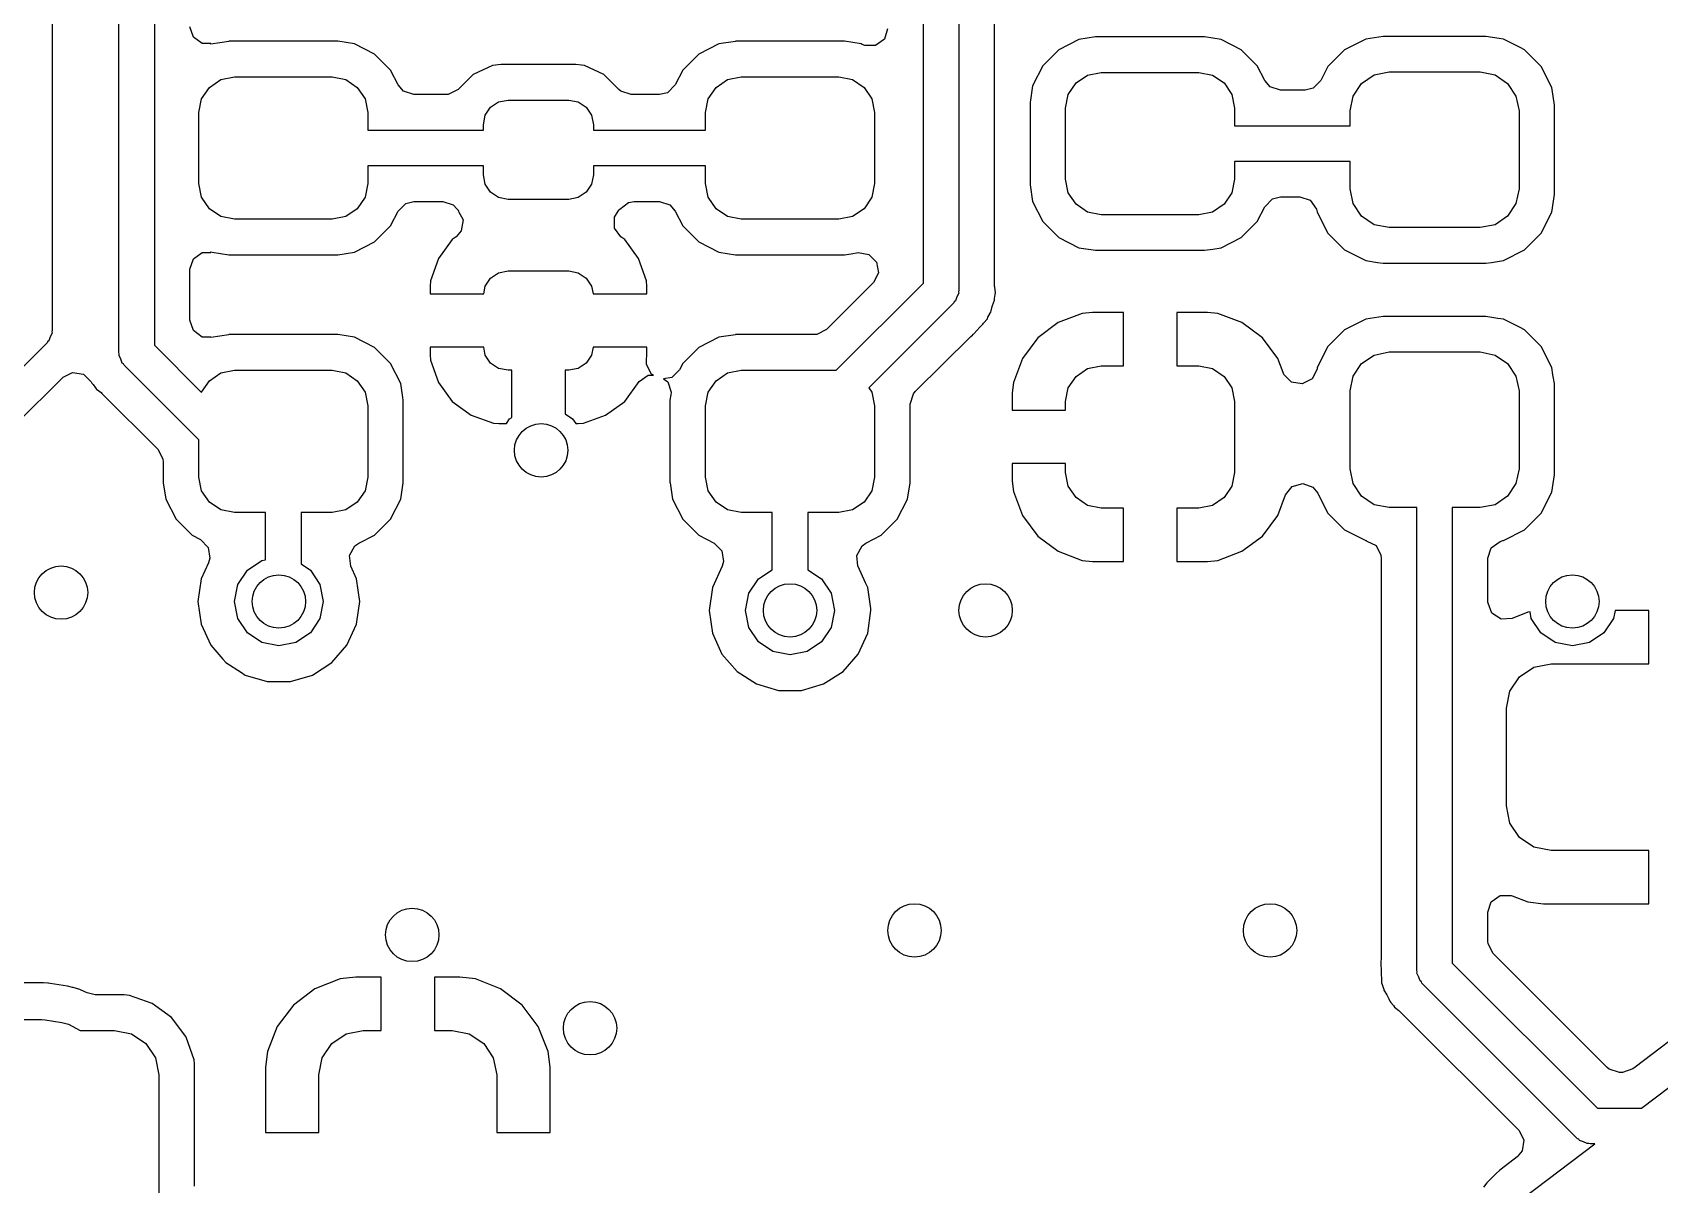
# Model space of a CAD drawing. Extents: x 100.3 to 197.2, y -144.7 to -85.3.
# Drawn here: x 117.84 to 126.99, y -117.53 to -111.05 of the extents above; entities that cross this region are included whole.
import ezdxf

# ---------------------------------------------------------------- set-up
doc = ezdxf.new("R2010")
doc.units = 0
doc.layers.add('BLACK', color=7, linetype='CONTINUOUS')

msp = doc.modelspace()

# ---------------------------------------------------------------- linework, layer by layer
at = {"layer": 'BLACK', "linetype": 'CONTINUOUS'}
for p, q in [((117.95, -110.6), (117.95, -112.725)), ((118.325, -112.85), (118.325, -110.65)), ((118.525, -110.691), (118.525, -112.809)), ((122.85, -112.459), (122.85, -110.716)), ((123.05, -110.675), (123.05, -112.5)), ((123.25, -111.907), (123.25, -110.74)), ((118.744, -111.077), (118.725, -111.018)), ((118.794, -111.113), (118.744, -111.077)), ((122.631, -111.087), (122.581, -111.123)), ((122.649, -111.029), (122.631, -111.087)), ((123.818, -111.075), (123.725, -111.089)), ((124.432, -111.075), (123.818, -111.075)), ((123.818, -111.075), (123.818, -111.075)), ((124.525, -111.089), (124.432, -111.075)), ((125.436, -111.072), (125.338, -111.088)), ((126.014, -111.072), (125.436, -111.072)), ((125.436, -111.072), (125.436, -111.072)), ((126.088, -111.084), (126.014, -111.072)), ((126.014, -111.072), (126.014, -111.072)), ((126.112, -111.088), (126.088, -111.084)), ((118.842, -111.113), (118.794, -111.113)), ((118.943, -111.1), (118.842, -111.116)), ((118.842, -111.116), (118.842, -111.113)), ((119.557, -111.099), (118.943, -111.099)), ((118.943, -111.099), (118.943, -111.1)), ((119.65, -111.114), (119.557, -111.099)), ((119.763, -111.172), (119.65, -111.114)), ((119.65, -111.114), (119.65, -111.114)), ((119.853, -111.262), (119.763, -111.172)), ((121.587, -111.172), (121.497, -111.262)), ((121.7, -111.114), (121.587, -111.172)), ((121.587, -111.172), (121.587, -111.172)), ((121.587, -111.172), (121.587, -111.172)), ((121.793, -111.1), (121.7, -111.114)), ((121.7, -111.114), (121.7, -111.114)), ((122.407, -111.099), (121.793, -111.099)), ((121.793, -111.099), (121.793, -111.1)), ((122.5, -111.114), (122.407, -111.099)), ((122.506, -111.117), (122.5, -111.114)), ((122.5, -111.114), (122.5, -111.114)), ((122.52, -111.123), (122.506, -111.117)), ((122.581, -111.123), (122.52, -111.123)), ((123.612, -111.147), (123.522, -111.237)), ((123.725, -111.089), (123.612, -111.147)), ((123.725, -111.089), (123.725, -111.089)), ((124.638, -111.147), (124.525, -111.089)), ((124.525, -111.089), (124.525, -111.089)), ((124.728, -111.237), (124.638, -111.147)), ((125.219, -111.148), (125.125, -111.242)), ((125.338, -111.088), (125.219, -111.148)), ((125.219, -111.148), (125.219, -111.148)), ((125.219, -111.148), (125.219, -111.148)), ((125.338, -111.088), (125.338, -111.088)), ((126.21, -111.137), (126.112, -111.088)), ((126.112, -111.088), (126.112, -111.088)), ((126.231, -111.148), (126.21, -111.137)), ((126.325, -111.242), (126.231, -111.148)), ((119.896, -111.345), (119.853, -111.262)), ((120.426, -111.236), (120.317, -111.287)), ((120.475, -111.23), (120.426, -111.236)), ((120.426, -111.236), (120.426, -111.236)), ((120.895, -111.23), (120.475, -111.23)), ((120.475, -111.23), (120.475, -111.23)), ((120.928, -111.234), (120.895, -111.23)), ((120.895, -111.23), (120.895, -111.23)), ((120.944, -111.236), (120.928, -111.234)), ((121.053, -111.287), (120.944, -111.236)), ((120.944, -111.236), (120.944, -111.236)), ((121.497, -111.262), (121.454, -111.345)), ((123.522, -111.237), (123.464, -111.35)), ((124.771, -111.32), (124.728, -111.237)), ((125.125, -111.242), (125.085, -111.32)), ((126.385, -111.36), (126.325, -111.242)), ((118.79, -111.423), (118.834, -111.359)), ((118.834, -111.359), (118.898, -111.315)), ((118.898, -111.315), (118.975, -111.3)), ((118.975, -111.3), (119.525, -111.3)), ((119.525, -111.3), (119.602, -111.315)), ((119.602, -111.315), (119.666, -111.359)), ((119.666, -111.359), (119.71, -111.423)), ((119.926, -111.381), (119.896, -111.345)), ((120.317, -111.287), (120.233, -111.371)), ((120.317, -111.287), (120.317, -111.287)), ((120.317, -111.287), (120.317, -111.287)), ((121.137, -111.371), (121.053, -111.287)), ((121.053, -111.287), (121.053, -111.287)), ((121.053, -111.287), (121.053, -111.287)), ((121.454, -111.345), (121.411, -111.389)), ((121.64, -111.423), (121.684, -111.359)), ((121.684, -111.359), (121.748, -111.315)), ((121.748, -111.315), (121.825, -111.3)), ((121.825, -111.3), (122.375, -111.3)), ((122.375, -111.3), (122.452, -111.315)), ((122.452, -111.315), (122.516, -111.359)), ((122.516, -111.359), (122.56, -111.423)), ((123.464, -111.35), (123.45, -111.443)), ((123.665, -111.398), (123.709, -111.334)), ((123.709, -111.334), (123.773, -111.29)), ((123.773, -111.29), (123.85, -111.275)), ((123.85, -111.275), (124.4, -111.275)), ((124.4, -111.275), (124.477, -111.29)), ((124.477, -111.29), (124.541, -111.334)), ((124.541, -111.334), (124.585, -111.398)), ((124.801, -111.356), (124.771, -111.32)), ((124.859, -111.374), (124.801, -111.356)), ((125.085, -111.32), (125.042, -111.364)), ((125.267, -111.408), (125.314, -111.337)), ((125.314, -111.337), (125.385, -111.289)), ((125.385, -111.289), (125.469, -111.272)), ((125.469, -111.272), (125.981, -111.272)), ((125.981, -111.272), (126.065, -111.289)), ((126.065, -111.289), (126.136, -111.337)), ((126.136, -111.337), (126.183, -111.408)), ((126.392, -111.408), (126.385, -111.36)), ((118.775, -111.5), (118.79, -111.423)), ((119.71, -111.423), (119.725, -111.5)), ((119.984, -111.399), (119.926, -111.381)), ((120.163, -111.399), (119.984, -111.399)), ((120.178, -111.398), (120.163, -111.399)), ((120.233, -111.371), (120.178, -111.398)), ((120.416, -111.471), (120.461, -111.441)), ((120.461, -111.441), (120.515, -111.43)), ((120.515, -111.43), (120.855, -111.43)), ((120.855, -111.43), (120.909, -111.441)), ((120.909, -111.441), (120.954, -111.471)), ((121.149, -111.381), (121.137, -111.371)), ((121.207, -111.399), (121.149, -111.381)), ((121.366, -111.399), (121.207, -111.399)), ((121.411, -111.389), (121.366, -111.399)), ((121.625, -111.5), (121.64, -111.423)), ((122.56, -111.423), (122.575, -111.5)), ((123.45, -111.443), (123.45, -111.907)), ((123.65, -111.475), (123.665, -111.398)), ((124.585, -111.398), (124.6, -111.475)), ((124.997, -111.374), (124.859, -111.374)), ((125.042, -111.364), (124.997, -111.374)), ((125.25, -111.491), (125.267, -111.408)), ((126.183, -111.408), (126.2, -111.491)), ((126.4, -111.458), (126.392, -111.408)), ((118.775, -111.9), (118.775, -111.5)), ((119.725, -111.5), (119.725, -111.6)), ((120.375, -111.57), (120.386, -111.516)), ((120.386, -111.516), (120.416, -111.471)), ((120.954, -111.471), (120.984, -111.516)), ((120.984, -111.516), (120.995, -111.57)), ((121.625, -111.6), (121.625, -111.5)), ((122.575, -111.5), (122.575, -111.9)), ((123.65, -111.875), (123.65, -111.475)), ((124.6, -111.475), (124.6, -111.575)), ((125.25, -111.575), (125.25, -111.491)), ((126.2, -111.491), (126.2, -111.929)), ((126.4, -111.962), (126.4, -111.458)), ((126.4, -111.458), (126.4, -111.458)), ((119.725, -111.6), (120.375, -111.6)), ((120.375, -111.6), (120.375, -111.57)), ((120.995, -111.57), (120.995, -111.6)), ((120.995, -111.6), (121.625, -111.6)), ((124.6, -111.575), (125.25, -111.575)), ((120.375, -111.8), (119.725, -111.8)), ((119.725, -111.8), (119.725, -111.9)), ((120.375, -111.85), (120.375, -111.8)), ((121.625, -111.8), (120.995, -111.8)), ((120.995, -111.8), (120.995, -111.85)), ((121.625, -111.9), (121.625, -111.8)), ((125.25, -111.775), (124.6, -111.775)), ((124.6, -111.775), (124.6, -111.875)), ((125.25, -111.929), (125.25, -111.775)), ((118.79, -111.977), (118.775, -111.9)), ((119.725, -111.9), (119.71, -111.977)), ((120.386, -111.904), (120.375, -111.85)), ((120.416, -111.949), (120.386, -111.904)), ((120.984, -111.904), (120.954, -111.949)), ((120.995, -111.85), (120.984, -111.904)), ((121.64, -111.977), (121.625, -111.9)), ((122.575, -111.9), (122.56, -111.977)), ((123.25, -112.476), (123.25, -111.907)), ((123.45, -111.907), (123.464, -112)), ((123.45, -111.907), (123.45, -111.907)), ((123.665, -111.952), (123.65, -111.875)), ((124.6, -111.875), (124.585, -111.952)), ((118.834, -112.041), (118.79, -111.977)), ((119.71, -111.977), (119.666, -112.041)), ((119.939, -112.011), (119.984, -112)), ((119.984, -112), (120.147, -112)), ((120.147, -112), (120.205, -112.019)), ((120.461, -111.979), (120.416, -111.949)), ((120.515, -111.99), (120.461, -111.979)), ((120.855, -111.99), (120.515, -111.99)), ((120.909, -111.979), (120.855, -111.99)), ((120.954, -111.949), (120.909, -111.979)), ((121.191, -112.006), (121.223, -112)), ((121.223, -112), (121.366, -112)), ((121.366, -112), (121.424, -112.019)), ((121.684, -112.041), (121.64, -111.977)), ((122.56, -111.977), (122.516, -112.041)), ((123.464, -112), (123.464, -112)), ((123.464, -112), (123.522, -112.113)), ((123.709, -112.016), (123.665, -111.952)), ((124.585, -111.952), (124.541, -112.016)), ((124.771, -112.03), (124.814, -111.986)), ((124.814, -111.986), (124.859, -111.975)), ((124.859, -111.975), (124.967, -111.975)), ((124.967, -111.975), (125.025, -111.994)), ((125.025, -111.994), (125.061, -112.044)), ((125.267, -112.012), (125.25, -111.929)), ((126.2, -111.929), (126.183, -112.012)), ((126.385, -112.06), (126.4, -111.962)), ((118.898, -112.085), (118.834, -112.041)), ((118.975, -112.1), (118.898, -112.085)), ((119.602, -112.085), (119.525, -112.1)), ((119.666, -112.041), (119.602, -112.085)), ((119.853, -112.138), (119.896, -112.055)), ((119.896, -112.055), (119.939, -112.011)), ((120.205, -112.019), (120.228, -112.043)), ((120.228, -112.043), (120.232, -112.048)), ((120.232, -112.048), (120.232, -112.048)), ((120.232, -112.048), (120.232, -112.048)), ((120.232, -112.048), (120.233, -112.05)), ((120.233, -112.05), (120.234, -112.052)), ((120.234, -112.052), (120.237, -112.055)), ((120.237, -112.055), (120.236, -112.056)), ((120.236, -112.056), (120.261, -112.104)), ((121.112, -112.15), (121.113, -112.088)), ((121.113, -112.088), (121.133, -112.055)), ((121.133, -112.055), (121.133, -112.055)), ((121.133, -112.055), (121.134, -112.055)), ((121.134, -112.055), (121.137, -112.05)), ((121.137, -112.05), (121.138, -112.048)), ((121.138, -112.048), (121.142, -112.043)), ((121.138, -112.048), (121.138, -112.048)), ((121.138, -112.048), (121.138, -112.048)), ((121.142, -112.043), (121.191, -112.006)), ((121.424, -112.019), (121.454, -112.055)), ((121.454, -112.055), (121.497, -112.138)), ((121.748, -112.085), (121.684, -112.041)), ((121.825, -112.1), (121.748, -112.085)), ((122.452, -112.085), (122.375, -112.1)), ((122.516, -112.041), (122.452, -112.085)), ((123.773, -112.06), (123.709, -112.016)), ((123.85, -112.075), (123.773, -112.06)), ((124.4, -112.075), (123.85, -112.075)), ((124.477, -112.06), (124.4, -112.075)), ((124.541, -112.016), (124.477, -112.06)), ((124.728, -112.113), (124.771, -112.03)), ((125.061, -112.044), (125.065, -112.059)), ((125.065, -112.059), (125.065, -112.06)), ((125.065, -112.06), (125.065, -112.06)), ((125.065, -112.06), (125.065, -112.06)), ((125.065, -112.06), (125.125, -112.178)), ((125.314, -112.083), (125.267, -112.012)), ((125.385, -112.131), (125.314, -112.083)), ((126.136, -112.083), (126.065, -112.131)), ((126.183, -112.012), (126.136, -112.083)), ((126.325, -112.178), (126.385, -112.06)), ((119.525, -112.1), (118.975, -112.1)), ((119.763, -112.228), (119.853, -112.138)), ((120.251, -112.165), (120.222, -112.199)), ((120.261, -112.104), (120.251, -112.165)), ((121.148, -112.199), (121.112, -112.15)), ((121.497, -112.138), (121.587, -112.228)), ((122.375, -112.1), (121.825, -112.1)), ((123.522, -112.113), (123.612, -112.203)), ((124.638, -112.203), (124.728, -112.113)), ((125.125, -112.178), (125.219, -112.272)), ((125.469, -112.147), (125.385, -112.131)), ((125.981, -112.147), (125.469, -112.147)), ((126.065, -112.131), (125.981, -112.147)), ((126.231, -112.272), (126.325, -112.178)), ((119.65, -112.286), (119.763, -112.228)), ((120.2, -112.215), (120.122, -112.322)), ((120.222, -112.199), (120.2, -112.215)), ((120.2, -112.215), (120.2, -112.215)), ((121.17, -112.215), (121.148, -112.199)), ((121.248, -112.322), (121.17, -112.215)), ((121.17, -112.215), (121.17, -112.215)), ((121.587, -112.228), (121.7, -112.286)), ((123.612, -112.203), (123.725, -112.261)), ((123.725, -112.261), (123.818, -112.275)), ((123.818, -112.275), (124.432, -112.275)), ((124.432, -112.275), (124.478, -112.268)), ((124.432, -112.275), (124.432, -112.275)), ((124.432, -112.275), (124.432, -112.275)), ((124.478, -112.268), (124.525, -112.261)), ((124.525, -112.261), (124.638, -112.203)), ((124.525, -112.261), (124.525, -112.261)), ((124.525, -112.261), (124.525, -112.261)), ((125.219, -112.272), (125.338, -112.332)), ((126.112, -112.332), (126.231, -112.272)), ((118.725, -112.382), (118.744, -112.323)), ((118.744, -112.323), (118.794, -112.287)), ((118.794, -112.287), (118.842, -112.287)), ((118.842, -112.287), (118.842, -112.284)), ((118.842, -112.284), (118.85, -112.286)), ((118.85, -112.286), (118.85, -112.286)), ((118.85, -112.286), (118.943, -112.3)), ((118.943, -112.3), (119.557, -112.3)), ((119.557, -112.3), (119.603, -112.293)), ((119.557, -112.3), (119.557, -112.3)), ((119.557, -112.3), (119.557, -112.3)), ((119.603, -112.293), (119.65, -112.286)), ((119.65, -112.286), (119.65, -112.286)), ((119.65, -112.286), (119.65, -112.286)), ((120.122, -112.322), (120.078, -112.447)), ((121.292, -112.447), (121.248, -112.322)), ((121.7, -112.286), (121.793, -112.3)), ((121.793, -112.3), (122.407, -112.3)), ((122.407, -112.3), (122.443, -112.295)), ((122.407, -112.3), (122.407, -112.3)), ((122.407, -112.3), (122.407, -112.3)), ((122.443, -112.295), (122.483, -112.288)), ((122.483, -112.288), (122.544, -112.298)), ((122.544, -112.298), (122.587, -112.341)), ((122.587, -112.341), (122.597, -112.402)), ((125.338, -112.332), (125.404, -112.343)), ((125.404, -112.343), (125.436, -112.348)), ((125.436, -112.348), (125.436, -112.348)), ((125.436, -112.348), (126.014, -112.348)), ((126.014, -112.348), (126.046, -112.343)), ((126.046, -112.343), (126.112, -112.332)), ((118.725, -112.668), (118.725, -112.382)), ((120.078, -112.447), (120.075, -112.477)), ((120.386, -112.476), (120.416, -112.431)), ((120.416, -112.431), (120.461, -112.401)), ((120.461, -112.401), (120.515, -112.39)), ((120.515, -112.39), (120.855, -112.39)), ((120.855, -112.39), (120.909, -112.401)), ((120.909, -112.401), (120.954, -112.431)), ((120.954, -112.431), (120.984, -112.476)), ((121.295, -112.477), (121.292, -112.447)), ((121.292, -112.447), (121.292, -112.447)), ((122.569, -112.456), (122.305, -112.721)), ((122.359, -112.95), (122.85, -112.459)), ((122.597, -112.402), (122.569, -112.456)), ((120.075, -112.477), (120.075, -112.52)), ((120.075, -112.52), (120.075, -112.52)), ((120.075, -112.52), (120.377, -112.52)), ((120.377, -112.52), (120.386, -112.476)), ((120.984, -112.476), (120.993, -112.52)), ((120.993, -112.52), (121.295, -112.52)), ((121.295, -112.52), (121.295, -112.477)), ((121.295, -112.52), (121.295, -112.52)), ((123.038, -112.537), (123.031, -112.559)), ((123.049, -112.516), (123.038, -112.537)), ((123.05, -112.5), (123.048, -112.508)), ((123.048, -112.508), (123.049, -112.516)), ((123.251, -112.483), (123.25, -112.476)), ((123.25, -112.546), (123.253, -112.524)), ((123.25, -112.556), (123.25, -112.546)), ((123.255, -112.514), (123.251, -112.483)), ((123.253, -112.524), (123.255, -112.514)), ((123.021, -112.571), (122.543, -113.048)), ((123.024, -112.564), (123.021, -112.571)), ((123.031, -112.559), (123.024, -112.564)), ((123.213, -112.652), (123.224, -112.632)), ((123.224, -112.631), (123.23, -112.623)), ((123.224, -112.632), (123.224, -112.631)), ((123.23, -112.623), (123.237, -112.592)), ((123.237, -112.592), (123.239, -112.586)), ((123.239, -112.586), (123.25, -112.556)), ((123.743, -112.631), (123.608, -112.682)), ((123.802, -112.625), (123.743, -112.631)), ((123.743, -112.631), (123.743, -112.631)), ((123.975, -112.625), (123.802, -112.625)), ((123.975, -112.925), (123.975, -112.625)), ((123.975, -112.625), (123.975, -112.625)), ((124.448, -112.625), (124.275, -112.625)), ((124.275, -112.625), (124.275, -112.625)), ((124.275, -112.625), (124.275, -112.925)), ((124.507, -112.631), (124.448, -112.625)), ((124.642, -112.682), (124.507, -112.631)), ((124.507, -112.631), (124.507, -112.631)), ((117.95, -112.725), (117.948, -112.733)), ((117.948, -112.733), (117.949, -112.741)), ((118.744, -112.727), (118.725, -112.668)), ((118.794, -112.763), (118.744, -112.727)), ((122.305, -112.721), (122.25, -112.748)), ((123.134, -112.744), (123.167, -112.708)), ((123.167, -112.708), (123.168, -112.707)), ((123.168, -112.707), (123.182, -112.693)), ((123.182, -112.693), (123.184, -112.69)), ((123.184, -112.69), (123.188, -112.684)), ((123.188, -112.684), (123.21, -112.661)), ((123.21, -112.661), (123.213, -112.652)), ((123.608, -112.682), (123.493, -112.768)), ((123.608, -112.682), (123.608, -112.682)), ((124.757, -112.768), (124.642, -112.682)), ((124.642, -112.682), (124.642, -112.682)), ((125.219, -112.723), (125.125, -112.817)), ((125.338, -112.663), (125.219, -112.723)), ((125.436, -112.647), (125.338, -112.663)), ((125.338, -112.663), (125.338, -112.663)), ((126.014, -112.647), (125.436, -112.647)), ((125.436, -112.647), (125.436, -112.647)), ((126.081, -112.658), (126.014, -112.647)), ((126.014, -112.647), (126.014, -112.647)), ((126.112, -112.663), (126.081, -112.658)), ((126.206, -112.71), (126.112, -112.663)), ((126.112, -112.663), (126.112, -112.663)), ((126.231, -112.723), (126.206, -112.71)), ((126.206, -112.71), (126.206, -112.71)), ((126.325, -112.817), (126.231, -112.723)), ((117.921, -112.796), (117.515, -113.201)), ((117.924, -112.789), (117.921, -112.796)), ((117.931, -112.784), (117.924, -112.789)), ((117.938, -112.762), (117.931, -112.784)), ((117.949, -112.741), (117.938, -112.762)), ((118.525, -112.809), (118.79, -113.074)), ((118.842, -112.763), (118.794, -112.763)), ((118.943, -112.75), (118.842, -112.766)), ((118.842, -112.766), (118.842, -112.763)), ((119.557, -112.749), (118.943, -112.749)), ((118.943, -112.749), (118.943, -112.75)), ((119.65, -112.764), (119.557, -112.749)), ((119.763, -112.822), (119.65, -112.764)), ((119.65, -112.764), (119.65, -112.764)), ((119.804, -112.863), (119.763, -112.822)), ((120.377, -112.82), (120.075, -112.82)), ((120.075, -112.82), (120.075, -112.82)), ((120.075, -112.82), (120.075, -112.863)), ((120.386, -112.864), (120.377, -112.82)), ((120.993, -112.82), (120.984, -112.864)), ((121.295, -112.82), (120.993, -112.82)), ((121.295, -112.863), (121.295, -112.82)), ((121.295, -112.82), (121.295, -112.82)), ((121.587, -112.822), (121.497, -112.912)), ((121.7, -112.764), (121.587, -112.822)), ((121.793, -112.75), (121.7, -112.764)), ((121.7, -112.764), (121.7, -112.764)), ((122.235, -112.749), (121.793, -112.749)), ((121.793, -112.749), (121.793, -112.75)), ((122.25, -112.748), (122.235, -112.749)), ((122.804, -113.07), (123.116, -112.759)), ((123.116, -112.759), (123.128, -112.75)), ((123.127, -112.749), (123.134, -112.744)), ((123.128, -112.75), (123.127, -112.749)), ((123.134, -112.744), (123.134, -112.744)), ((123.493, -112.768), (123.407, -112.883)), ((123.493, -112.768), (123.493, -112.768)), ((124.843, -112.883), (124.757, -112.768)), ((124.757, -112.768), (124.757, -112.768)), ((125.125, -112.817), (125.065, -112.935)), ((126.385, -112.935), (126.325, -112.817)), ((118.327, -112.858), (118.325, -112.85)), ((118.326, -112.866), (118.327, -112.858)), ((118.337, -112.887), (118.326, -112.866)), ((118.344, -112.909), (118.337, -112.887)), ((118.351, -112.914), (118.344, -112.909)), ((118.354, -112.921), (118.351, -112.914)), ((119.853, -112.912), (119.804, -112.863)), ((119.911, -113.025), (119.853, -112.912)), ((120.075, -112.863), (120.078, -112.893)), ((120.078, -112.893), (120.078, -112.893)), ((120.078, -112.893), (120.122, -113.018)), ((120.416, -112.909), (120.386, -112.864)), ((120.461, -112.939), (120.416, -112.909)), ((120.954, -112.909), (120.909, -112.939)), ((120.984, -112.864), (120.954, -112.909)), ((121.292, -112.893), (121.295, -112.863)), ((121.293, -112.917), (121.292, -112.893)), ((121.321, -112.972), (121.293, -112.917)), ((121.295, -112.863), (121.295, -112.863)), ((121.497, -112.912), (121.479, -112.947)), ((123.407, -112.883), (123.356, -113.018)), ((123.407, -112.883), (123.407, -112.883)), ((124.873, -112.963), (124.843, -112.883)), ((124.843, -112.883), (124.843, -112.883)), ((125.267, -112.983), (125.314, -112.912)), ((125.314, -112.912), (125.385, -112.864)), ((125.385, -112.864), (125.469, -112.847)), ((125.469, -112.847), (125.981, -112.847)), ((125.981, -112.847), (126.065, -112.864)), ((126.065, -112.864), (126.136, -112.912)), ((126.136, -112.912), (126.183, -112.983)), ((117.744, -113.255), (118.011, -112.989)), ((118.011, -112.989), (118.065, -112.962)), ((118.065, -112.962), (118.126, -112.971)), ((118.126, -112.971), (118.169, -113.014)), ((118.775, -113.341), (118.354, -112.921)), ((118.834, -113.009), (118.898, -112.965)), ((118.898, -112.965), (118.975, -112.95)), ((118.975, -112.95), (119.525, -112.95)), ((119.525, -112.95), (119.602, -112.965)), ((119.602, -112.965), (119.666, -113.009)), ((120.515, -112.95), (120.461, -112.939)), ((120.535, -112.95), (120.515, -112.95)), ((120.535, -113.215), (120.535, -112.95)), ((120.855, -112.95), (120.835, -112.95)), ((120.835, -112.95), (120.835, -113.195)), ((120.909, -112.939), (120.855, -112.95)), ((121.252, -113.013), (121.302, -112.977)), ((121.302, -112.977), (121.332, -112.978)), ((121.332, -112.978), (121.321, -112.972)), ((121.436, -112.99), (121.389, -112.997)), ((121.389, -112.997), (121.412, -113.014)), ((121.479, -112.947), (121.436, -112.99)), ((121.684, -113.009), (121.748, -112.965)), ((121.748, -112.965), (121.825, -112.95)), ((121.825, -112.95), (122.359, -112.95)), ((123.665, -113.048), (123.709, -112.984)), ((123.709, -112.984), (123.773, -112.94)), ((123.773, -112.94), (123.85, -112.925)), ((123.85, -112.925), (123.975, -112.925)), ((124.275, -112.925), (124.4, -112.925)), ((124.4, -112.925), (124.477, -112.94)), ((124.477, -112.94), (124.541, -112.984)), ((124.541, -112.984), (124.585, -113.048)), ((124.878, -112.973), (124.873, -112.963)), ((124.921, -113.016), (124.878, -112.973)), ((125.036, -112.998), (124.981, -113.026)), ((125.064, -112.944), (125.036, -112.998)), ((125.065, -112.935), (125.064, -112.944)), ((125.065, -112.935), (125.065, -112.935)), ((125.25, -113.066), (125.267, -112.983)), ((126.183, -112.983), (126.2, -113.066)), ((126.391, -112.976), (126.385, -112.935)), ((126.399, -113.025), (126.391, -112.976)), ((118.169, -113.014), (118.171, -113.019)), ((118.171, -113.019), (118.173, -113.023)), ((118.173, -113.023), (118.18, -113.03)), ((118.18, -113.03), (118.194, -113.048)), ((118.194, -113.048), (118.198, -113.054)), ((118.198, -113.054), (118.199, -113.056)), ((118.199, -113.056), (118.225, -113.075)), ((118.225, -113.075), (118.23, -113.08)), ((118.23, -113.08), (118.546, -113.395)), ((118.79, -113.073), (118.834, -113.009)), ((118.79, -113.074), (118.79, -113.073)), ((119.666, -113.009), (119.71, -113.073)), ((119.71, -113.073), (119.725, -113.15)), ((119.923, -113.103), (119.911, -113.025)), ((119.911, -113.025), (119.911, -113.025)), ((119.911, -113.025), (119.911, -113.025)), ((120.122, -113.018), (120.2, -113.125)), ((121.17, -113.125), (121.252, -113.013)), ((121.412, -113.014), (121.431, -113.073)), ((121.429, -113.087), (121.424, -113.118)), ((121.431, -113.073), (121.429, -113.087)), ((121.625, -113.15), (121.64, -113.073)), ((121.64, -113.073), (121.684, -113.009)), ((122.543, -113.048), (122.56, -113.073)), ((122.56, -113.073), (122.575, -113.15)), ((122.775, -113.14), (122.794, -113.082)), ((122.794, -113.082), (122.804, -113.07)), ((123.356, -113.018), (123.35, -113.077)), ((123.35, -113.077), (123.35, -113.175)), ((123.356, -113.018), (123.356, -113.018)), ((123.65, -113.125), (123.665, -113.048)), ((124.585, -113.048), (124.6, -113.125)), ((124.981, -113.026), (124.921, -113.016)), ((125.25, -113.504), (125.25, -113.066)), ((126.2, -113.066), (126.2, -113.504)), ((126.4, -113.033), (126.399, -113.025)), ((126.4, -113.047), (126.4, -113.033)), ((126.4, -113.537), (126.4, -113.047)), ((119.725, -113.15), (119.725, -113.55)), ((119.925, -113.118), (119.923, -113.103)), ((119.925, -113.582), (119.925, -113.118)), ((120.2, -113.125), (120.2, -113.125)), ((120.2, -113.125), (120.307, -113.203)), ((121.063, -113.203), (121.17, -113.125)), ((121.17, -113.125), (121.17, -113.125)), ((121.424, -113.118), (121.424, -113.582)), ((121.625, -113.55), (121.625, -113.15)), ((122.575, -113.15), (122.575, -113.55)), ((122.775, -113.175), (122.775, -113.14)), ((122.775, -113.573), (122.775, -113.175)), ((123.35, -113.175), (123.65, -113.175)), ((123.35, -113.175), (123.35, -113.175)), ((123.65, -113.175), (123.65, -113.125)), ((124.6, -113.125), (124.6, -113.525)), ((120.307, -113.203), (120.432, -113.247)), ((120.432, -113.247), (120.462, -113.25)), ((120.462, -113.25), (120.505, -113.25)), ((120.505, -113.25), (120.523, -113.223)), ((120.523, -113.223), (120.535, -113.215)), ((120.835, -113.195), (120.877, -113.223)), ((120.877, -113.223), (120.895, -113.25)), ((120.895, -113.25), (120.908, -113.25)), ((120.908, -113.25), (120.938, -113.247)), ((120.938, -113.247), (121.063, -113.203)), ((120.938, -113.247), (120.938, -113.247)), ((118.775, -113.55), (118.775, -113.341)), ((118.546, -113.395), (118.573, -113.45)), ((118.573, -113.45), (118.575, -113.465)), ((118.575, -113.465), (118.575, -113.582)), ((118.79, -113.627), (118.775, -113.55)), ((119.725, -113.55), (119.71, -113.627)), ((121.64, -113.627), (121.625, -113.55)), ((122.575, -113.55), (122.56, -113.627)), ((123.65, -113.475), (123.35, -113.475)), ((123.35, -113.475), (123.35, -113.475)), ((123.35, -113.475), (123.35, -113.573)), ((123.65, -113.525), (123.65, -113.475)), ((123.665, -113.602), (123.65, -113.525)), ((124.6, -113.525), (124.585, -113.602)), ((125.267, -113.587), (125.25, -113.504)), ((126.2, -113.504), (126.183, -113.587)), ((126.385, -113.635), (126.4, -113.537)), ((118.575, -113.582), (118.575, -113.582)), ((118.575, -113.582), (118.589, -113.675)), ((118.834, -113.691), (118.79, -113.627)), ((119.71, -113.627), (119.666, -113.691)), ((119.911, -113.675), (119.925, -113.582)), ((121.424, -113.582), (121.425, -113.582)), ((121.425, -113.582), (121.439, -113.675)), ((121.684, -113.691), (121.64, -113.627)), ((122.56, -113.627), (122.516, -113.691)), ((122.761, -113.675), (122.775, -113.582)), ((122.775, -113.582), (122.775, -113.573)), ((123.35, -113.573), (123.35, -113.573)), ((123.35, -113.573), (123.356, -113.632)), ((123.356, -113.632), (123.356, -113.632)), ((123.356, -113.632), (123.407, -113.767)), ((123.709, -113.666), (123.665, -113.602)), ((124.585, -113.602), (124.541, -113.666)), ((124.887, -113.651), (124.925, -113.603)), ((124.925, -113.603), (124.984, -113.586)), ((124.984, -113.586), (125.041, -113.608)), ((125.041, -113.608), (125.068, -113.64)), ((125.068, -113.64), (125.084, -113.672)), ((125.314, -113.658), (125.267, -113.587)), ((126.183, -113.587), (126.136, -113.658)), ((126.325, -113.753), (126.385, -113.635)), ((118.589, -113.675), (118.589, -113.675)), ((118.589, -113.675), (118.647, -113.788)), ((118.898, -113.735), (118.834, -113.691)), ((118.975, -113.75), (118.898, -113.735)), ((119.602, -113.735), (119.525, -113.75)), ((119.666, -113.691), (119.602, -113.735)), ((119.853, -113.788), (119.911, -113.675)), ((121.439, -113.675), (121.439, -113.675)), ((121.439, -113.675), (121.497, -113.788)), ((121.748, -113.735), (121.684, -113.691)), ((121.825, -113.75), (121.748, -113.735)), ((122.452, -113.735), (122.375, -113.75)), ((122.516, -113.691), (122.452, -113.735)), ((122.703, -113.788), (122.761, -113.675)), ((123.773, -113.71), (123.709, -113.666)), ((123.85, -113.725), (123.773, -113.71)), ((123.975, -113.725), (123.85, -113.725)), ((123.975, -114.025), (123.975, -113.725)), ((124.4, -113.725), (124.275, -113.725)), ((124.275, -113.725), (124.275, -114.025)), ((124.477, -113.71), (124.4, -113.725)), ((124.541, -113.666), (124.477, -113.71)), ((124.843, -113.767), (124.887, -113.651)), ((125.084, -113.672), (125.125, -113.753)), ((125.385, -113.706), (125.314, -113.658)), ((125.469, -113.722), (125.385, -113.706)), ((125.625, -113.722), (125.469, -113.722)), ((125.625, -116.325), (125.625, -113.722)), ((125.981, -113.722), (125.825, -113.722)), ((125.825, -113.722), (125.825, -116.284)), ((126.065, -113.706), (125.981, -113.722)), ((126.136, -113.658), (126.065, -113.706)), ((118.647, -113.788), (118.737, -113.878)), ((119.15, -113.75), (118.975, -113.75)), ((119.15, -114.015), (119.15, -113.75)), ((119.525, -113.75), (119.35, -113.75)), ((119.35, -113.75), (119.35, -114.039)), ((119.763, -113.878), (119.853, -113.788)), ((121.497, -113.788), (121.587, -113.878)), ((122, -113.75), (121.825, -113.75)), ((122, -114.072), (122, -113.75)), ((122.375, -113.75), (122.2, -113.75)), ((122.2, -113.75), (122.2, -114.072)), ((122.613, -113.878), (122.703, -113.788)), ((123.407, -113.767), (123.407, -113.767)), ((123.407, -113.767), (123.493, -113.882)), ((124.757, -113.882), (124.843, -113.767)), ((124.843, -113.767), (124.843, -113.767)), ((125.125, -113.753), (125.219, -113.847)), ((126.231, -113.847), (126.325, -113.753)), ((118.737, -113.878), (118.784, -113.902)), ((118.784, -113.902), (118.828, -113.946)), ((119.653, -113.938), (119.675, -113.923)), ((119.675, -113.923), (119.763, -113.878)), ((121.587, -113.878), (121.673, -113.922)), ((121.673, -113.922), (121.716, -113.965)), ((122.505, -113.937), (122.527, -113.922)), ((122.527, -113.922), (122.613, -113.878)), ((123.493, -113.882), (123.493, -113.882)), ((123.493, -113.882), (123.608, -113.968)), ((124.642, -113.968), (124.757, -113.882)), ((124.757, -113.882), (124.757, -113.882)), ((125.219, -113.847), (125.338, -113.907)), ((125.338, -113.907), (125.341, -113.908)), ((125.341, -113.908), (125.344, -113.91)), ((125.344, -113.91), (125.345, -113.91)), ((125.345, -113.91), (125.345, -113.91)), ((125.345, -113.91), (125.396, -113.936)), ((126.044, -113.948), (126.094, -113.912)), ((126.094, -113.912), (126.109, -113.908)), ((126.109, -113.908), (126.112, -113.907)), ((126.112, -113.907), (126.231, -113.847)), ((118.828, -113.946), (118.837, -114.006)), ((118.837, -114.006), (118.829, -114.032)), ((119.129, -114.019), (119.15, -114.015)), ((119.623, -113.992), (119.653, -113.938)), ((119.63, -114.052), (119.623, -113.992)), ((121.716, -113.965), (121.726, -114.026)), ((122.475, -113.991), (122.505, -113.937)), ((122.482, -114.051), (122.475, -113.991)), ((123.608, -113.968), (123.608, -113.968)), ((123.608, -113.968), (123.743, -114.019)), ((124.507, -114.019), (124.642, -113.968)), ((124.642, -113.968), (124.642, -113.968)), ((125.396, -113.936), (125.423, -113.99)), ((125.423, -113.99), (125.424, -114.006)), ((125.424, -114.006), (125.424, -116.26)), ((126.025, -114.006), (126.044, -113.948)), ((126.025, -114.253), (126.025, -114.006)), ((118.829, -114.032), (118.788, -114.122)), ((118.994, -114.154), (119.048, -114.073)), ((119.048, -114.073), (119.129, -114.019)), ((119.35, -114.039), (119.402, -114.073)), ((119.402, -114.073), (119.456, -114.154)), ((119.662, -114.122), (119.63, -114.052)), ((121.718, -114.051), (121.663, -114.172)), ((121.726, -114.026), (121.718, -114.051)), ((121.923, -114.123), (122, -114.072)), ((122.2, -114.072), (122.277, -114.123)), ((122.483, -114.054), (122.482, -114.051)), ((122.525, -114.146), (122.483, -114.054)), ((122.483, -114.054), (122.483, -114.054)), ((123.743, -114.019), (123.743, -114.019)), ((123.743, -114.019), (123.802, -114.025)), ((123.802, -114.025), (123.975, -114.025)), ((123.975, -114.025), (123.975, -114.025)), ((124.275, -114.025), (124.275, -114.025)), ((124.275, -114.025), (124.448, -114.025)), ((124.448, -114.025), (124.507, -114.019)), ((124.507, -114.019), (124.507, -114.019)), ((118.788, -114.122), (118.77, -114.25)), ((118.788, -114.122), (118.788, -114.122)), ((118.975, -114.25), (118.994, -114.154)), ((119.456, -114.154), (119.475, -114.25)), ((119.68, -114.25), (119.662, -114.122)), ((121.663, -114.172), (121.645, -114.3)), ((121.869, -114.204), (121.923, -114.123)), ((122.277, -114.123), (122.331, -114.204)), ((122.537, -114.172), (122.525, -114.146)), ((122.554, -114.289), (122.537, -114.172)), ((118.77, -114.25), (118.77, -114.25)), ((118.77, -114.25), (118.788, -114.378)), ((118.994, -114.346), (118.975, -114.25)), ((119.475, -114.25), (119.456, -114.346)), ((119.673, -114.3), (119.68, -114.25)), ((119.68, -114.25), (119.68, -114.25)), ((121.85, -114.3), (121.869, -114.204)), ((122.331, -114.204), (122.35, -114.3)), ((122.555, -114.3), (122.554, -114.289)), ((126.026, -114.259), (126.025, -114.253)), ((126.048, -114.316), (126.026, -114.259)), ((118.788, -114.378), (118.842, -114.496)), ((119.048, -114.427), (118.994, -114.346)), ((119.456, -114.346), (119.402, -114.427)), ((119.608, -114.496), (119.662, -114.378)), ((119.662, -114.378), (119.673, -114.3)), ((121.645, -114.3), (121.645, -114.3)), ((121.645, -114.3), (121.663, -114.428)), ((121.869, -114.396), (121.85, -114.3)), ((122.35, -114.3), (122.331, -114.396)), ((122.537, -114.428), (122.555, -114.3)), ((126.1, -114.349), (126.048, -114.316)), ((126.161, -114.345), (126.1, -114.349)), ((126.249, -114.311), (126.161, -114.345)), ((126.262, -114.309), (126.249, -114.311)), ((126.269, -114.346), (126.262, -114.309)), ((126.323, -114.427), (126.269, -114.346)), ((126.731, -114.346), (126.677, -114.427)), ((126.74, -114.3), (126.731, -114.346)), ((126.93, -114.3), (126.74, -114.3)), ((126.93, -114.6), (126.93, -114.3)), ((126.93, -114.3), (126.93, -114.3)), ((119.129, -114.481), (119.048, -114.427)), ((119.402, -114.427), (119.321, -114.481)), ((121.663, -114.428), (121.709, -114.529)), ((121.923, -114.477), (121.869, -114.396)), ((122.331, -114.396), (122.277, -114.477)), ((122.483, -114.546), (122.537, -114.428)), ((126.404, -114.481), (126.323, -114.427)), ((126.677, -114.427), (126.596, -114.481)), ((118.842, -114.496), (118.842, -114.496)), ((118.842, -114.496), (118.91, -114.574)), ((119.225, -114.5), (119.129, -114.481)), ((119.321, -114.481), (119.225, -114.5)), ((119.523, -114.594), (119.608, -114.496)), ((121.709, -114.529), (121.717, -114.546)), ((121.717, -114.546), (121.802, -114.644)), ((122.004, -114.531), (121.923, -114.477)), ((122.1, -114.55), (122.004, -114.531)), ((122.196, -114.531), (122.1, -114.55)), ((122.277, -114.477), (122.196, -114.531)), ((122.398, -114.644), (122.483, -114.546)), ((126.5, -114.5), (126.404, -114.481)), ((126.596, -114.481), (126.5, -114.5)), ((118.91, -114.574), (118.927, -114.594)), ((118.927, -114.594), (119.015, -114.65)), ((119.015, -114.65), (119.036, -114.664)), ((119.414, -114.664), (119.523, -114.594)), ((121.802, -114.644), (121.802, -114.644)), ((121.802, -114.644), (121.911, -114.714)), ((122.289, -114.714), (122.398, -114.644)), ((126.203, -114.673), (126.284, -114.619)), ((126.284, -114.619), (126.38, -114.6)), ((126.38, -114.6), (126.93, -114.6)), ((119.036, -114.664), (119.16, -114.7)), ((119.16, -114.7), (119.16, -114.7)), ((119.16, -114.7), (119.29, -114.7)), ((119.29, -114.7), (119.414, -114.664)), ((119.29, -114.7), (119.29, -114.7)), ((121.911, -114.714), (121.911, -114.714)), ((121.911, -114.714), (122.035, -114.75)), ((122.165, -114.75), (122.289, -114.714)), ((126.149, -114.754), (126.203, -114.673)), ((122.035, -114.75), (122.035, -114.75)), ((122.035, -114.75), (122.165, -114.75)), ((122.165, -114.75), (122.165, -114.75)), ((126.13, -114.85), (126.149, -114.754)), ((126.13, -115.4), (126.13, -114.85)), ((126.149, -115.496), (126.13, -115.4)), ((126.203, -115.577), (126.149, -115.496)), ((126.284, -115.631), (126.203, -115.577)), ((126.38, -115.65), (126.284, -115.631)), ((126.93, -115.65), (126.38, -115.65)), ((126.93, -115.95), (126.93, -115.65)), ((126.044, -115.939), (126.094, -115.903)), ((126.094, -115.903), (126.155, -115.903)), ((126.155, -115.903), (126.161, -115.905)), ((126.161, -115.905), (126.249, -115.939)), ((126.889, -117.1), (128.512, -115.867)), ((126.025, -115.997), (126.044, -115.939)), ((126.025, -116.16), (126.025, -115.997)), ((126.249, -115.939), (126.337, -115.95)), ((126.337, -115.95), (126.337, -115.95)), ((126.337, -115.95), (126.93, -115.95)), ((126.93, -115.95), (126.93, -115.95)), ((126.027, -116.175), (126.025, -116.16)), ((126.054, -116.23), (126.027, -116.175)), ((127.829, -116.128), (126.853, -116.869)), ((125.424, -116.26), (125.422, -116.274)), ((125.422, -116.274), (125.423, -116.274)), ((125.423, -116.274), (125.422, -116.283)), ((125.422, -116.283), (125.424, -116.331)), ((125.825, -116.284), (126.641, -117.1)), ((126.695, -116.871), (126.054, -116.23)), ((117.894, -116.394), (115.806, -116.394)), ((117.902, -116.395), (117.894, -116.394)), ((117.894, -116.394), (117.894, -116.394)), ((119.569, -116.373), (119.428, -116.429)), ((119.657, -116.362), (119.569, -116.373)), ((119.8, -116.362), (119.657, -116.362)), ((119.8, -116.662), (119.8, -116.362)), ((120.243, -116.362), (120.1, -116.362)), ((120.1, -116.362), (120.1, -116.363)), ((120.1, -116.363), (120.1, -116.662)), ((120.331, -116.373), (120.243, -116.362)), ((120.472, -116.429), (120.331, -116.373)), ((125.424, -116.331), (125.424, -116.333)), ((125.424, -116.333), (125.424, -116.353)), ((125.424, -116.353), (125.425, -116.356)), ((125.425, -116.356), (125.426, -116.363)), ((125.426, -116.363), (125.427, -116.395)), ((125.627, -116.333), (125.625, -116.325)), ((125.626, -116.341), (125.627, -116.333)), ((125.637, -116.362), (125.626, -116.341)), ((125.644, -116.384), (125.637, -116.362)), ((125.651, -116.389), (125.644, -116.384)), ((125.654, -116.396), (125.651, -116.389)), ((117.925, -116.397), (117.902, -116.395)), ((117.902, -116.395), (117.902, -116.395)), ((117.93, -116.397), (117.925, -116.397)), ((117.938, -116.398), (117.93, -116.397)), ((117.93, -116.397), (117.93, -116.397)), ((117.93, -116.397), (117.93, -116.397)), ((117.93, -116.397), (117.93, -116.397)), ((118.036, -116.414), (117.938, -116.398)), ((118.065, -116.42), (118.036, -116.414)), ((118.036, -116.414), (118.036, -116.414)), ((118.036, -116.414), (118.036, -116.414)), ((118.068, -116.421), (118.065, -116.42)), ((118.105, -116.433), (118.068, -116.421)), ((118.068, -116.421), (118.068, -116.421)), ((118.134, -116.445), (118.105, -116.433)), ((118.105, -116.433), (118.105, -116.433)), ((118.146, -116.451), (118.134, -116.445)), ((118.134, -116.445), (118.134, -116.445)), ((118.134, -116.445), (118.134, -116.445)), ((118.191, -116.462), (118.146, -116.451)), ((118.354, -116.462), (118.191, -116.462)), ((118.385, -116.465), (118.354, -116.462)), ((118.354, -116.462), (118.354, -116.462)), ((118.513, -116.51), (118.385, -116.465)), ((118.385, -116.465), (118.385, -116.465)), ((119.428, -116.429), (119.307, -116.52)), ((120.593, -116.52), (120.472, -116.429)), ((125.427, -116.395), (125.427, -116.395)), ((125.427, -116.395), (125.431, -116.404)), ((125.431, -116.404), (125.438, -116.426)), ((125.438, -116.426), (125.439, -116.429)), ((125.439, -116.429), (125.44, -116.435)), ((125.44, -116.435), (125.457, -116.463)), ((125.457, -116.463), (125.46, -116.469)), ((125.46, -116.469), (125.467, -116.484)), ((125.467, -116.484), (125.473, -116.498)), ((126.529, -117.271), (125.654, -116.396)), ((118.622, -116.59), (118.513, -116.51)), ((119.307, -116.52), (119.216, -116.64)), ((120.684, -116.64), (120.593, -116.52)), ((125.473, -116.498), (125.48, -116.505)), ((125.48, -116.505), (125.494, -116.523)), ((125.494, -116.523), (125.499, -116.531)), ((125.499, -116.531), (125.525, -116.55)), ((125.525, -116.55), (125.53, -116.555)), ((125.53, -116.555), (126.2, -117.225)), ((115.81, -116.6), (117.89, -116.6)), ((117.89, -116.6), (117.91, -116.602)), ((117.91, -116.602), (118.004, -116.617)), ((118.004, -116.617), (118.041, -116.628)), ((118.041, -116.628), (118.108, -116.662)), ((118.108, -116.662), (118.3, -116.662)), ((118.3, -116.662), (118.396, -116.682)), ((118.701, -116.697), (118.622, -116.59)), ((118.622, -116.59), (118.622, -116.59)), ((118.622, -116.59), (118.622, -116.59)), ((118.622, -116.59), (118.622, -116.59)), ((118.622, -116.59), (118.622, -116.59)), ((119.216, -116.64), (119.161, -116.781)), ((119.604, -116.682), (119.7, -116.662)), ((119.7, -116.662), (119.8, -116.662)), ((120.1, -116.662), (120.2, -116.662)), ((120.2, -116.662), (120.296, -116.682)), ((120.739, -116.781), (120.684, -116.64)), ((118.396, -116.682), (118.477, -116.736)), ((118.477, -116.736), (118.531, -116.817)), ((118.703, -116.7), (118.701, -116.697)), ((118.748, -116.828), (118.703, -116.7)), ((119.469, -116.817), (119.523, -116.736)), ((119.523, -116.736), (119.604, -116.682)), ((120.296, -116.682), (120.377, -116.736)), ((120.377, -116.736), (120.431, -116.817)), ((118.531, -116.817), (118.55, -116.912)), ((118.75, -116.851), (118.748, -116.828)), ((118.75, -116.858), (118.75, -116.851)), ((119.161, -116.781), (119.15, -116.869)), ((119.45, -116.912), (119.469, -116.817)), ((120.431, -116.817), (120.45, -116.912)), ((120.75, -116.869), (120.739, -116.781)), ((118.55, -116.912), (118.55, -117.862)), ((118.75, -117.237), (118.75, -116.858)), ((118.75, -116.858), (118.75, -116.858)), ((119.15, -116.869), (119.15, -116.869)), ((119.15, -116.869), (119.15, -117.237)), ((119.45, -117.237), (119.45, -116.912)), ((120.45, -116.912), (120.45, -117.237)), ((120.75, -117.237), (120.75, -116.869)), ((120.75, -116.869), (120.75, -116.869)), ((126.707, -116.881), (126.695, -116.871)), ((126.765, -116.899), (126.707, -116.881)), ((126.78, -116.899), (126.765, -116.899)), ((126.782, -116.899), (126.78, -116.899)), ((126.84, -116.879), (126.782, -116.899)), ((126.853, -116.869), (126.84, -116.879)), ((126.641, -117.1), (126.889, -117.1)), ((118.75, -117.538), (118.75, -117.237)), ((119.15, -117.237), (119.45, -117.237)), ((119.15, -117.237), (119.15, -117.237)), ((120.45, -117.237), (120.75, -117.237)), ((120.75, -117.237), (120.75, -117.237)), ((126.2, -117.225), (126.228, -117.279)), ((126.228, -117.279), (126.218, -117.34)), ((126.226, -117.604), (126.626, -117.3)), ((126.536, -117.274), (126.529, -117.271)), ((126.541, -117.281), (126.536, -117.274)), ((126.563, -117.288), (126.541, -117.281)), ((126.584, -117.299), (126.563, -117.288)), ((126.592, -117.298), (126.584, -117.299)), ((126.6, -117.3), (126.592, -117.298)), ((126.626, -117.3), (126.6, -117.3)), ((126.19, -117.374), (126.099, -117.443)), ((126.218, -117.34), (126.19, -117.374)), ((126.067, -117.471), (126.02, -117.519)), ((126.072, -117.466), (126.067, -117.471)), ((126.067, -117.471), (126.067, -117.471)), ((126.092, -117.448), (126.072, -117.466)), ((126.099, -117.443), (126.092, -117.448)), ((126.092, -117.448), (126.092, -117.448)), ((126.099, -117.443), (126.099, -117.443)), ((126.02, -117.52), (126, -117.544)), ((126.02, -117.519), (126.02, -117.52))]:
    msp.add_line(p, q, dxfattribs=at)
at = {"layer": 'BLACK'}
for centre in [(120.7, -113.4), (118, -114.2), (119.225, -114.25), (126.5, -114.25), (122.1, -114.3), (123.2, -114.3), (119.975, -116.125), (122.8, -116.1), (124.8, -116.1), (120.975, -116.65)]:
    msp.add_circle(centre, 0.15, dxfattribs=at)

doc.saveas('drawing.dxf')
